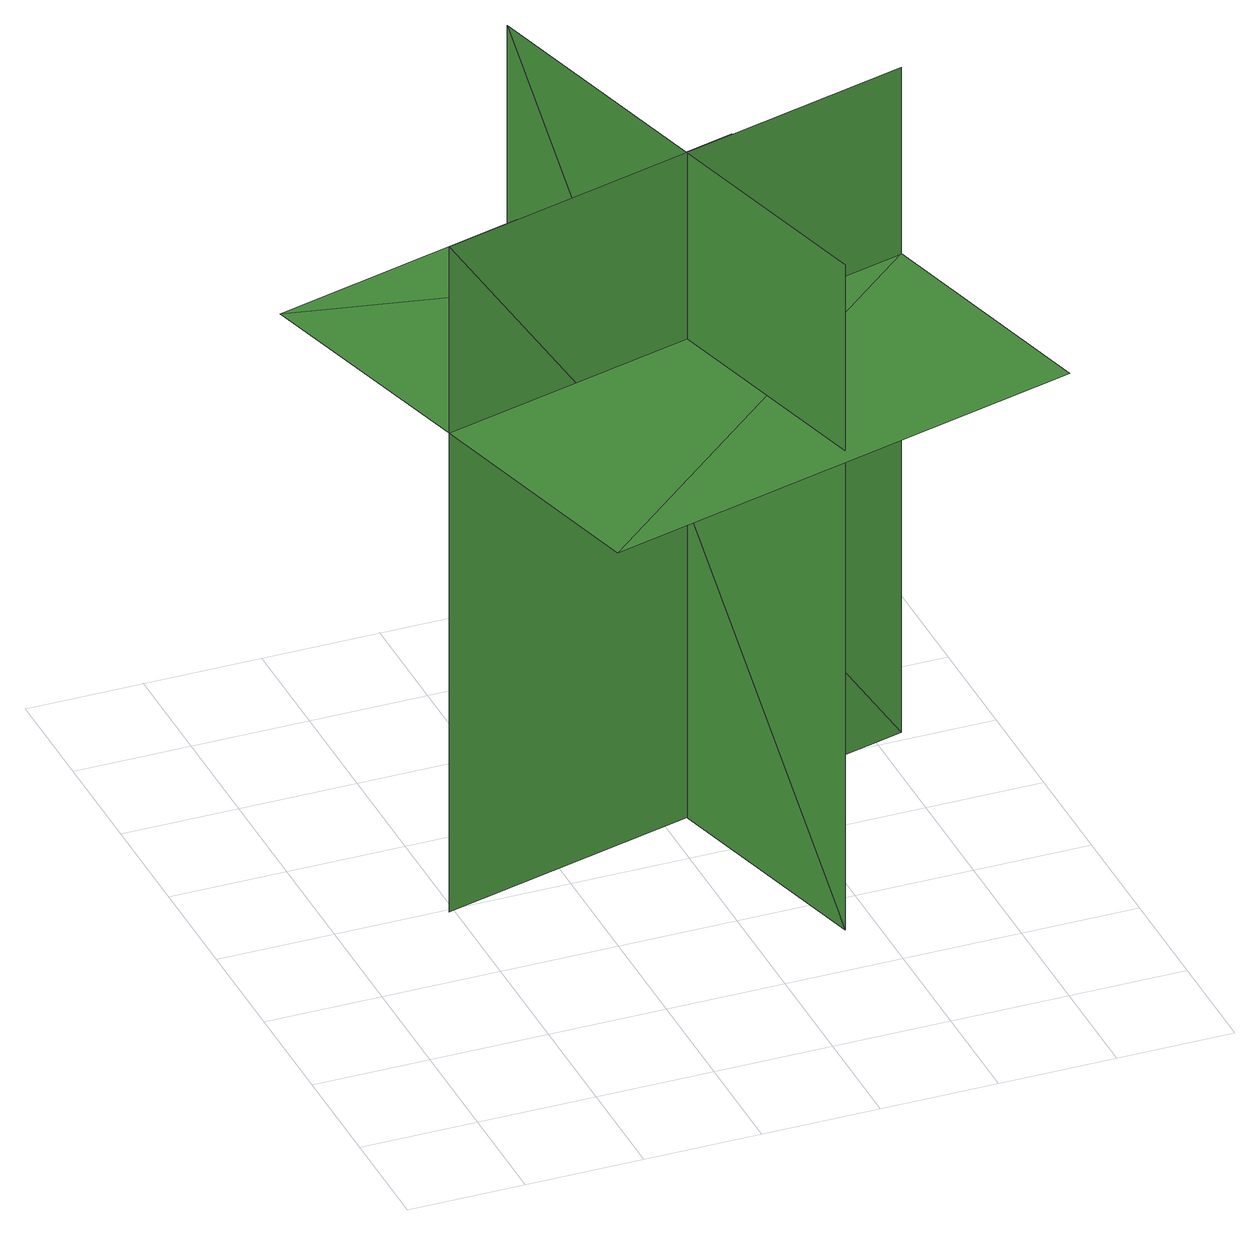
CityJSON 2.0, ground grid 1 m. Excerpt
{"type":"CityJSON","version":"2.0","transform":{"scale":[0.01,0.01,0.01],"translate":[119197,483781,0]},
"CityObjects":{
"tree1":{"type":"SolitaryVegetationObject","geometry":[{"type":"MultiSurface","lod":"1","boundaries":[[[0,1,2]],[[0,2,3]],[[4,5,6]],[[4,6,7]],[[8,9,10]],[[8,10,11]],[[8,11,12]],[[8,12,13]]]}]}
},
"vertices":[
[374,156,12],[261,584,12],[261,584,627],[374,156,627],[524,410,12],[96,297,12],[96,297,627],[524,410,627],[524,410,455],[467,624,455],[39,510,455],[96,297,455],[152,83,455],[580,196,455]
]}
